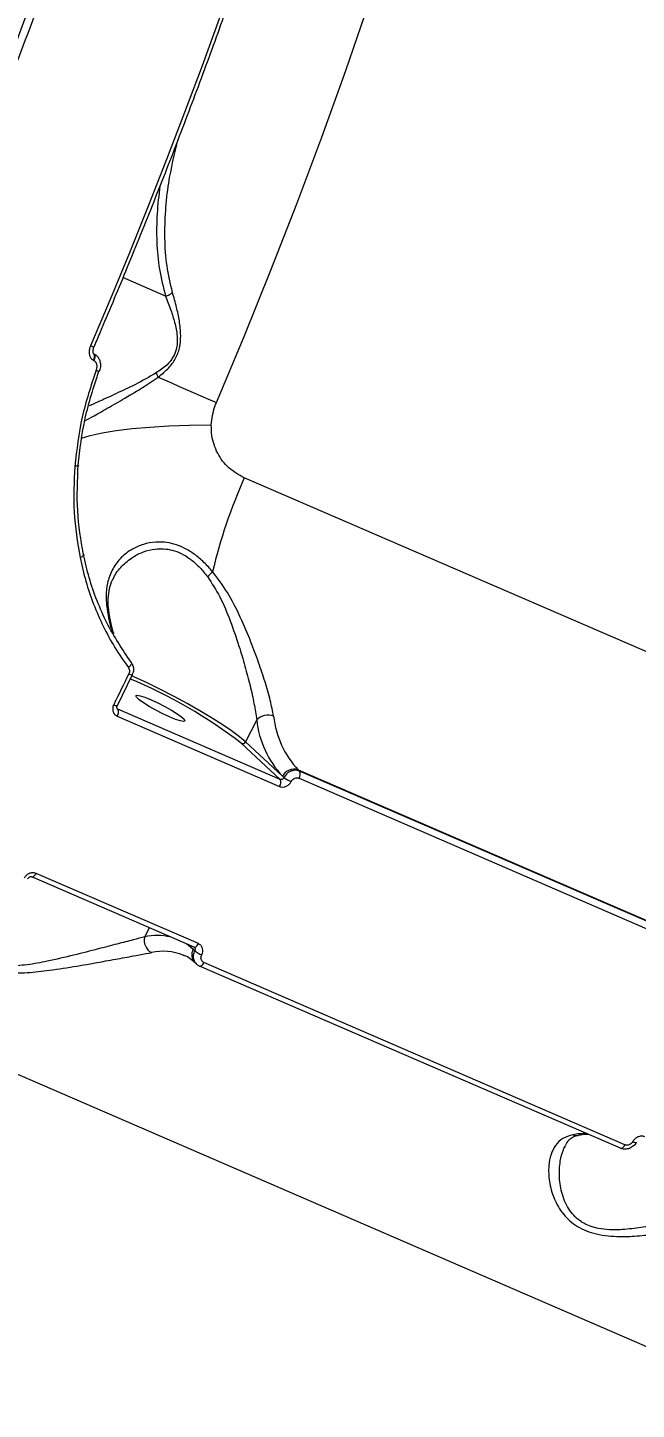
# Model space of a CAD drawing. Header units: millimetres. Extents: x -6901 to 7060, y -7557 to 6158.
# Drawn here: x 2531 to 2630.1, y -3239.3 to -3014.3 of the extents above; entities that cross this region are included whole.
import ezdxf

# ---------------------------------------------------------------- set-up
doc = ezdxf.new("R2010")
doc.units = ezdxf.units.MM
for name, color, linetype in [('DIKOM_ОБЪЕКТ', 7, 'Continuous'), ('DIKOM_РАЗМЕР_ЗОНА', 7, 'Continuous'), ('DIKOM_РАЗМЕР_ОБЪЕКТА', 7, 'Continuous')]:
    doc.layers.add(name, color=color, linetype=linetype)
doc.styles.add('style1', font='arial.ttf', dxfattribs={"width": 0.8})
doc.dimstyles.new('1-50', dxfattribs={"dimtxt": 300, "dimasz": 200, "dimexe": 100, "dimexo": 0, "dimgap": 100, "dimtad": 1, "dimtxsty": 'style1', "dimcen": 200, "dimclrd": 7, "dimclre": 7, "dimclrt": 7, "dimadec": 1, "dimazin": 2, "dimtfac": 1, "dimtmove": 0, "dimatfit": 2, "dimfxl": 0, "dimlwd": 25, "dimlwe": 18, "dimarcsym": 0})

# ---------------------------------------------------------------- blocks, each defined once
blk = doc.blocks.new('*D1')
at = {"layer": 'Defpoints', "color": 0, "transparency": 16777216}
for p in [(-4076.66, -462.32), (4983.51, -3127.59), (4983.51, -6854.07)]:
    blk.add_point(p, dxfattribs=at)
at = {"layer": 'DIKOM_РАЗМЕР_ОБЪЕКТА', "color": 7, "lineweight": 18, "transparency": 16777216}
for p, q in [((-4076.66, -462.32), (-4076.66, -6954.07)), ((4983.51, -3127.59), (4983.51, -6954.07))]:
    blk.add_line(p, q, dxfattribs=at)
at = {"layer": 'DIKOM_РАЗМЕР_ОБЪЕКТА', "color": 7, "lineweight": 25, "transparency": 16777216}
blk.add_line((-3876.66, -6854.07), (4783.51, -6854.07), dxfattribs=at)
at = {"layer": 'DIKOM_РАЗМЕР_ОБЪЕКТА', "color": 7, "transparency": 16777216}
for points in [[(-3876.66, -6820.74), (-3876.66, -6887.4), (-4076.66, -6854.07)], [(4783.51, -6820.74), (4783.51, -6887.4), (4983.51, -6854.07)]]:
    blk.add_solid(points, dxfattribs=at)
at = {"layer": 'DIKOM_РАЗМЕР_ОБЪЕКТА', "color": 7, "transparency": 16777216, "insert": (453.43, -6600.9), "char_height": 300, "attachment_point": 5, "style": 'style1'}
blk.add_mtext('9050', dxfattribs=at)
blk = doc.blocks.new('*D2')
at = {"layer": 'Defpoints', "color": 0, "transparency": 16777216}
for p in [(-1102.73, 4151.17), (-5819.23, -4492.42), (4721.24, -4492.42)]:
    blk.add_point(p, dxfattribs=at)
at = {"layer": 'DIKOM_РАЗМЕР_ОБЪЕКТА', "color": 7, "lineweight": 18, "transparency": 16777216}
for p, q in [((-1102.73, 4151.17), (-5919.23, 4151.17)), ((4721.24, -4492.42), (-5919.23, -4492.42))]:
    blk.add_line(p, q, dxfattribs=at)
at = {"layer": 'DIKOM_РАЗМЕР_ОБЪЕКТА', "color": 7, "lineweight": 25, "transparency": 16777216}
blk.add_line((-5819.23, 3951.17), (-5819.23, -4292.42), dxfattribs=at)
at = {"layer": 'DIKOM_РАЗМЕР_ОБЪЕКТА', "color": 7, "transparency": 16777216}
for points in [[(-5852.56, 3951.17), (-5785.89, 3951.17), (-5819.23, 4151.17)], [(-5852.56, -4292.42), (-5785.89, -4292.42), (-5819.23, -4492.42)]]:
    blk.add_solid(points, dxfattribs=at)
at = {"layer": 'DIKOM_РАЗМЕР_ОБЪЕКТА', "color": 7, "transparency": 16777216, "insert": (-6072.4, -170.63), "char_height": 300, "attachment_point": 5, "rotation": 90, "style": 'style1'}
blk.add_mtext('8650', dxfattribs=at)
blk = doc.blocks.new('*D3')
at = {"layer": 'Defpoints', "color": 0, "transparency": 16777216}
for p in [(-1553.27, 6158.28), (-6450.85, -6312.94), (5659.92, -6312.94)]:
    blk.add_point(p, dxfattribs=at)
at = {"layer": 'DIKOM_РАЗМЕР_ЗОНА', "color": 7, "lineweight": 18, "transparency": 16777216}
for p, q in [((-1553.27, 6158.28), (-6550.85, 6158.28)), ((5659.92, -6312.94), (-6550.85, -6312.94))]:
    blk.add_line(p, q, dxfattribs=at)
at = {"layer": 'DIKOM_РАЗМЕР_ЗОНА', "color": 7, "lineweight": 25, "transparency": 16777216}
blk.add_line((-6450.85, 5958.28), (-6450.85, -6112.94), dxfattribs=at)
at = {"layer": 'DIKOM_РАЗМЕР_ЗОНА', "color": 7, "transparency": 16777216}
for points in [[(-6484.18, 5958.28), (-6417.52, 5958.28), (-6450.85, 6158.28)], [(-6484.18, -6112.94), (-6417.52, -6112.94), (-6450.85, -6312.94)]]:
    blk.add_solid(points, dxfattribs=at)
at = {"layer": 'DIKOM_РАЗМЕР_ЗОНА', "color": 7, "transparency": 16777216, "insert": (-6704.02, -77.33), "char_height": 300, "attachment_point": 5, "rotation": 90, "style": 'style1'}
blk.add_mtext('12500', dxfattribs=at)
blk = doc.blocks.new('*D4')
at = {"layer": 'Defpoints', "color": 0, "transparency": 16777216}
for p in [(-5588.2, -1083.32), (7059.54, -2218.88), (7059.54, -7457.08)]:
    blk.add_point(p, dxfattribs=at)
at = {"layer": 'DIKOM_РАЗМЕР_ЗОНА', "color": 7, "lineweight": 18, "transparency": 16777216}
for p, q in [((-5588.2, -1083.32), (-5588.2, -7557.08)), ((7059.54, -2218.88), (7059.54, -7557.08))]:
    blk.add_line(p, q, dxfattribs=at)
at = {"layer": 'DIKOM_РАЗМЕР_ЗОНА', "color": 7, "lineweight": 25, "transparency": 16777216}
blk.add_line((-5388.2, -7457.08), (6859.54, -7457.08), dxfattribs=at)
at = {"layer": 'DIKOM_РАЗМЕР_ЗОНА', "color": 7, "transparency": 16777216}
for points in [[(-5388.2, -7423.74), (-5388.2, -7490.41), (-5588.2, -7457.08)], [(6859.54, -7423.74), (6859.54, -7490.41), (7059.54, -7457.08)]]:
    blk.add_solid(points, dxfattribs=at)
at = {"layer": 'DIKOM_РАЗМЕР_ЗОНА', "color": 7, "transparency": 16777216, "insert": (735.67, -7203.9), "char_height": 300, "attachment_point": 5, "style": 'style1'}
blk.add_mtext('12650', dxfattribs=at)

msp = doc.modelspace()

# ---------------------------------------------------------------- linework, layer by layer
at = {"layer": 'DIKOM_ОБЪЕКТ', "color": 7, "linetype": 'Continuous', "lineweight": 15}
for p, q in [((2553.48, -3058.027), (2546.536, -3055.02)), ((2541.724, -3068.466), (2541.796, -3068.497)), ((2541.73, -3067.384), (2541.79, -3067.41)), ((2855.134, -3212.704), (2566.277, -3087.606)), ((2548.041, -3119.685), (2545.575, -3124.71)), ((2545.708, -3125.261), (2545.547, -3125.111)), ((2545.708, -3125.261), (2545.596, -3125.184)), ((2545.606, -3126.422), (2572.015, -3137.86)), ((2572.118, -3136.698), (2545.708, -3125.261)), ((2568.299, -3127.027), (2566.461, -3130.593)), ((2565.821, -3130.855), (2572.118, -3136.698)), ((2572.505, -3136.202), (2566.461, -3130.593)), ((2575.063, -3135.156), (2643.563, -3164.822)), ((2575.285, -3135.361), (2575.063, -3135.156)), ((2643.785, -3165.027), (2575.285, -3135.361)), ((2572.739, -3136.42), (2572.505, -3136.202)), ((2575.185, -3136.517), (2643.685, -3166.184)), ((2558.102, -3164.028), (2531.692, -3152.59)), ((2558.82, -3163.452), (2532.41, -3152.015)), ((2550.096, -3162.332), (2550.842, -3160.884)), ((2557.169, -3163.624), (2557.978, -3164.375)), ((2557.978, -3164.375), (2558.213, -3164.593)), ((2558.098, -3164.026), (2558.156, -3164.066)), ((2556.339, -3165.31), (2556.459, -3165.361)), ((2558.491, -3166.762), (2558.268, -3166.555)), ((2558.942, -3167.056), (2558.999, -3167.093)), ((2627.499, -3196.759), (2558.999, -3167.093)), ((2628.214, -3196.189), (2559.714, -3166.523)), ((2518.61, -3180.053), (2807.467, -3305.151))]:
    msp.add_line(p, q, dxfattribs=at)
at = {"layer": 'DIKOM_ОБЪЕКТ', "color": 7, "linetype": 'Continuous', "lineweight": 15, "flags": 128}
for points in [[(2564.911, -3005.214), (2562.203, -3012.868), (2559.421, -3020.515), (2556.569, -3028.154), (2553.645, -3035.78), (2550.652, -3043.392), (2547.591, -3050.986), (2544.462, -3058.559), (2541.267, -3066.109)], [(2561.75, -3075.345), (2566.263, -3064.607), (2570.628, -3053.819), (2574.841, -3042.993), (2578.898, -3032.139), (2582.796, -3021.266), (2586.529, -3010.384)], [(2541.725, -3067.382), (2541.77, -3067.412), (2541.848, -3067.532), (2541.883, -3067.714), (2541.873, -3067.943), (2541.819, -3068.2), (2541.724, -3068.466)], [(2541.789, -3067.409), (2541.842, -3067.443), (2541.92, -3067.563), (2541.955, -3067.745), (2541.945, -3067.974), (2541.891, -3068.231), (2541.796, -3068.497)], [(2552.26, -3071.215), (2553.323, -3071.68), (2554.425, -3072.162), (2555.564, -3072.659), (2556.739, -3073.17), (2557.946, -3073.695), (2559.185, -3074.233), (2560.454, -3074.784), (2561.75, -3075.345)], [(2539.803, -3081.129), (2541.224, -3080.709), (2543.163, -3080.282), (2545.436, -3079.911), (2548.02, -3079.6), (2550.89, -3079.351), (2554.017, -3079.168), (2557.371, -3079.052), (2560.918, -3079.004)], [(2539.258, -3085.542), (2539.302, -3085.58), (2539.312, -3085.617), (2539.286, -3085.65), (2539.226, -3085.68), (2539.134, -3085.704), (2539.013, -3085.722), (2538.867, -3085.733), (2538.702, -3085.738)], [(2540.108, -3100.067), (2540.152, -3100.119), (2540.162, -3100.179), (2540.136, -3100.245), (2540.077, -3100.315), (2539.985, -3100.386), (2539.864, -3100.456), (2539.719, -3100.521), (2539.555, -3100.58)], [(2544.143, -3108.924), (2544.143, -3108.927), (2544.147, -3108.958)], [(2547.857, -3117.627), (2547.904, -3117.694), (2547.921, -3117.781), (2547.908, -3117.885), (2547.865, -3118.002), (2547.793, -3118.129), (2547.696, -3118.259), (2547.576, -3118.39), (2547.439, -3118.515)], [(2547.501, -3119.513), (2547.194, -3120.143), (2546.886, -3120.773), (2546.578, -3121.402), (2546.27, -3122.032), (2545.961, -3122.66), (2545.652, -3123.289), (2545.342, -3123.917), (2545.032, -3124.545)], [(2566.461, -3130.593), (2565.483, -3129.761), (2564.222, -3128.815), (2562.708, -3127.778), (2560.973, -3126.672), (2559.056, -3125.521), (2557.001, -3124.352), (2554.853, -3123.191), (2552.66, -3122.063), (2550.471, -3120.995), (2548.335, -3120.008), (2547.985, -3119.853)], [(2554.128, -3126.538), (2553.02, -3126.028), (2551.88, -3125.446), (2550.799, -3124.839), (2549.866, -3124.255), (2549.155, -3123.744), (2548.725, -3123.344), (2548.61, -3123.09), (2548.82, -3123.002), (2549.337, -3123.087), (2550.12, -3123.337), (2551.105, -3123.733), (2552.212, -3124.243), (2553.353, -3124.826), (2554.433, -3125.433), (2555.367, -3126.016), (2556.077, -3126.528), (2556.507, -3126.927), (2556.622, -3127.182), (2556.413, -3127.27), (2555.895, -3127.185), (2555.113, -3126.935), (2554.128, -3126.538)], [(2531.688, -3152.588), (2531.708, -3152.597), (2531.795, -3152.606), (2531.892, -3152.581), (2531.997, -3152.523), (2532.105, -3152.433), (2532.212, -3152.315), (2532.315, -3152.174), (2532.41, -3152.015)], [(2557.978, -3164.375), (2557.169, -3163.707), (2556.848, -3163.485)], [(2558.102, -3164.028), (2558.118, -3164.034), (2558.205, -3164.043), (2558.302, -3164.018), (2558.406, -3163.96), (2558.514, -3163.87), (2558.622, -3163.753), (2558.725, -3163.612), (2558.82, -3163.452)], [(2558.999, -3167.093), (2559.015, -3167.099), (2559.101, -3167.109), (2559.197, -3167.084), (2559.302, -3167.026), (2559.409, -3166.938), (2559.516, -3166.821), (2559.619, -3166.681), (2559.714, -3166.523)], [(2627.499, -3196.759), (2627.515, -3196.765), (2627.601, -3196.775), (2627.698, -3196.75), (2627.802, -3196.693), (2627.909, -3196.604), (2628.017, -3196.487), (2628.119, -3196.347), (2628.214, -3196.189)]]:
    msp.add_lwpolyline(points, dxfattribs=at)
at = {"layer": 'DIKOM_ОБЪЕКТ', "color": 7, "linetype": 'Continuous', "lineweight": 15}
for centre, radius, start, end in [((2536.454, -3077.637), 12.493, 64.75526, 67.33701), ((2543.741, -3066.065), 4.332, 248.61074, 256.07432), ((2548.933, -3072.244), 3.483, 17.19243, 29.60726), ((2645.473, -3122.751), 86.644, 156.07016, 166.75031), ((2555.193, -3097.419), 8.079, 309.10539, 317.3527), ((2543.036, -3109.098), 1.12, 8.93567, 40.53797), ((2548.141, -3118.437), 1.251, 239.25509, 265.44466), ((2517.418, -3193.455), 79.13, 52.28819, 67.53772), ((2545.62, -3123.587), 1.125, 238.46352, 267.71646), ((2544.641, -3125.752), 1.175, 325.19942, 24.70503), ((2570.118, -3128.712), 2.479, 67.70781, 137.18565), ((2586.077, -3124.821), 15.104, 186.07112, 223.17795), ((2584.069, -3125.35), 15.859, 186.07099, 223.17829), ((2565.997, -3130.373), 0.513, 249.90726, 334.56917), ((2574.358, -3137.083), 2.052, 69.89888, 154.57213), ((2574.222, -3135.852), 1.171, 325.34591, 24.77096), ((2571.05, -3137.189), 1.176, 325.21927, 24.68725), ((2576.496, -3130.862), 6.708, 235.94716, 247.3988), ((2552.181, -3162.956), 2.176, 163.35135, 243.6219), ((2552.104, -3171.963), 9.838, 77.33489, 101.77963), ((2553.112, -3173.521), 8.823, 68.54385, 102.42368), ((2559.527, -3165.278), 1.794, 149.74765, 225.40963), ((2560.901, -3161.499), 4.098, 229.01853, 247.86516), ((2621.694, -3204.483), 10.108, 88.2326, 101.29542), ((2620.34, -3193.16), 1.544, 246.08818, 280.31645), ((2629.947, -3195.05), 0.765, 234.89453, 279.21298)]:
    msp.add_arc(centre, radius, start, end, dxfattribs=at)
for points, knots in [([(2545.057, -2971.154), (2543.258, -2976.668), (2539.66, -2987.697), (2533.798, -3004.28), (2527.629, -3020.872), (2523.224, -3031.9), (2521.021, -3037.414)], [0, 0, 0, 0, 0.2491006, 0.4982005, 0.7491011, 1, 1, 1, 1]), ([(2522.235, -3037.887), (2524.427, -3032.4), (2528.811, -3021.427), (2534.982, -3004.839), (2540.874, -2988.18), (2544.507, -2977.047), (2546.323, -2971.481)], [0, 0, 0, 0, 0.2491004, 0.4981993, 0.7490996, 1, 1, 1, 1]), ([(2565.394, -3005.523), (2564.732, -3007.409), (2562.811, -3012.879), (2559.521, -3021.926), (2555.48, -3032.65), (2551.3, -3043.347), (2547.059, -3053.822), (2543.858, -3061.478), (2542.106, -3065.58), (2541.782, -3066.338)], [0, 0, 0, 0, 0.0925225, 0.2683158, 0.444112, 0.6199082, 0.7957024, 0.9622463, 1, 1, 1, 1]), ([(2554.596, -3057.414), (2554.261, -3055.986), (2553.586, -3053.115), (2553.307, -3048.65), (2553.435, -3044.143), (2553.999, -3038.737), (2554.945, -3034.849), (2555.525, -3032.464)], [0, 0, 0, 0, 0.1782214, 0.3585756, 0.5374079, 0.7162811, 1, 1, 1, 1]), ([(2552.546, -3040.095), (2552.37, -3041.597), (2552.016, -3044.635), (2551.99, -3049.164), (2552.354, -3053.683), (2553.109, -3056.575), (2553.488, -3058.028)], [0, 0, 0, 0, 0.2464176, 0.4987268, 0.7480636, 1, 1, 1, 1]), ([(2553.48, -3058.027), (2553.772, -3058.778), (2554.303, -3060.143), (2554.982, -3062.314), (2555.401, -3064.345), (2555.385, -3066.216), (2555.003, -3067.386), (2554.478, -3068.363), (2553.548, -3069.474), (2552.545, -3070.137), (2551.961, -3070.524)], [0, 0, 0, 0, 0.1920857, 0.3493683, 0.5094497, 0.6344067, 0.7186255, 0.7420684, 0.849584, 1, 1, 1, 1]), ([(2552.26, -3071.215), (2552.855, -3070.742), (2553.892, -3069.92), (2555.136, -3068.276), (2555.845, -3066.406), (2555.999, -3064.255), (2555.754, -3062.031), (2555.237, -3059.696), (2554.821, -3058.215), (2554.596, -3057.414)], [0, 0, 0, 0, 0.1507813, 0.2625285, 0.3758055, 0.504347, 0.6598382, 0.8160137, 1, 1, 1, 1]), ([(2553.488, -3058.028), (2553.488, -3058.028), (2553.486, -3058.028), (2553.483, -3058.028), (2553.481, -3058.027), (2553.48, -3058.027)], [0, 0, 0, 0, 0.2905993, 0.6703402, 1, 1, 1, 1]), ([(2553.488, -3058.028), (2553.697, -3057.95), (2554.076, -3057.808), (2554.423, -3057.567), (2554.569, -3057.438), (2554.596, -3057.414)], [0, 0, 0, 0, 0.49944, 0.9073265, 1, 1, 1, 1]), ([(2541.267, -3066.109), (2541.198, -3066.305), (2541.046, -3066.729), (2541.02, -3067.37), (2541.159, -3067.901), (2541.397, -3068.274), (2541.615, -3068.402), (2541.724, -3068.466)], [0, 0, 0, 0, 0.2267458, 0.4919793, 0.6959255, 0.8477242, 1, 1, 1, 1]), ([(2541.784, -3066.339), (2541.778, -3066.35), (2541.692, -3066.521), (2541.634, -3066.815), (2541.638, -3067.134), (2541.68, -3067.297), (2541.714, -3067.366), (2541.732, -3067.386), (2541.732, -3067.386), (2541.732, -3067.386)], [0, 0, 0, 0, 0.0288338, 0.4545714, 0.684869, 0.8232164, 0.9179407, 0.9955675, 1, 1, 1, 1]), ([(2541.781, -3067.427), (2541.928, -3067.498), (2542.248, -3067.651), (2542.597, -3068.096), (2542.838, -3068.672), (2542.905, -3069.375), (2542.83, -3069.931), (2542.71, -3070.225), (2542.692, -3070.267)], [0, 0, 0, 0, 0.14774, 0.3221706, 0.5034749, 0.7139989, 0.9583709, 1, 1, 1, 1]), ([(2542.161, -3070.099), (2541.327, -3072.633), (2539.636, -3077.764), (2539.016, -3083.058), (2538.702, -3085.738)], [0, 0, 0, 0, 0.4937939, 1, 1, 1, 1]), ([(2539.258, -3085.542), (2539.554, -3082.984), (2540.152, -3077.804), (2541.801, -3072.78), (2542.635, -3070.236)], [0, 0, 0, 0, 0.4937413, 1, 1, 1, 1]), ([(2551.961, -3070.524), (2550.812, -3071.178), (2548.512, -3072.487), (2545.273, -3073.964), (2542.705, -3075.188), (2541.439, -3075.715), (2540.984, -3075.905)], [0, 0, 0, 0, 0.2710215, 0.5425648, 0.8353113, 1, 1, 1, 1]), ([(2541.796, -3068.497), (2541.847, -3068.524), (2541.977, -3068.594), (2542.146, -3068.805), (2542.275, -3069.154), (2542.3, -3069.613), (2542.208, -3069.936), (2542.161, -3070.099)], [0, 0, 0, 0, 0.1033875, 0.2624305, 0.4611582, 0.7282071, 1, 1, 1, 1]), ([(2540.338, -3078.326), (2540.819, -3078.07), (2541.942, -3077.473), (2544.273, -3076.142), (2546.955, -3074.564), (2549.672, -3072.979), (2551.398, -3071.803), (2552.26, -3071.215)], [0, 0, 0, 0, 0.1758455, 0.4106314, 0.6455004, 0.8228609, 1, 1, 1, 1]), ([(2560.918, -3079.004), (2561.041, -3077.976), (2561.176, -3076.84), (2561.619, -3075.66), (2561.705, -3075.453), (2561.75, -3075.345)], [0, 0, 0, 0, 0.8217653, 0.9078537, 1, 1, 1, 1]), ([(2566.277, -3087.606), (2565.397, -3087.119), (2563.655, -3086.153), (2561.837, -3083.697), (2560.961, -3081.199), (2560.929, -3079.581), (2560.918, -3079.004)], [0, 0, 0, 0, 0.2885635, 0.5716295, 0.8470347, 1, 1, 1, 1]), ([(2538.702, -3085.738), (2538.585, -3088.231), (2538.346, -3093.277), (2539.149, -3098.127), (2539.555, -3100.58)], [0, 0, 0, 0, 0.4941691, 1, 1, 1, 1]), ([(2540.108, -3100.067), (2539.715, -3097.722), (2538.92, -3092.979), (2539.145, -3088.04), (2539.258, -3085.542)], [0, 0, 0, 0, 0.4941717, 1, 1, 1, 1]), ([(2561.136, -3102.892), (2560.669, -3102.371), (2559.735, -3101.329), (2558.187, -3100.017), (2556.535, -3099.002), (2554.382, -3098.16), (2552.058, -3097.954), (2549.818, -3098.386), (2547.893, -3099.23), (2546.193, -3100.544), (2544.84, -3102.335), (2544.016, -3104.437), (2543.73, -3106.484), (2543.844, -3107.849), (2543.888, -3108.37)], [0, 0, 0, 0, 0.0610589, 0.1220469, 0.183623, 0.245191, 0.3548581, 0.4369259, 0.5190991, 0.622819, 0.7265991, 0.8310907, 0.9355771, 1, 1, 1, 1]), ([(2544.922, -3104.124), (2544.96, -3104.028), (2545.278, -3103.221), (2546.337, -3101.956), (2547.964, -3100.544), (2549.83, -3099.612), (2551.957, -3099.074), (2554.116, -3099.17), (2556.043, -3099.888), (2557.059, -3100.503), (2558.062, -3101.261), (2559.058, -3102.165), (2559.878, -3103.18), (2560.289, -3103.688)], [0, 0, 0, 0, 0.0192756, 0.1622574, 0.3051482, 0.4168795, 0.5284285, 0.6746123, 0.7503014, 0.8259901, 0.8370749, 0.9184705, 1, 1, 1, 1]), ([(2539.555, -3100.58), (2539.852, -3101.879), (2540.447, -3104.475), (2541.726, -3108.207), (2543.3, -3111.818), (2545.177, -3115.29), (2546.685, -3117.44), (2547.439, -3118.515)], [0, 0, 0, 0, 0.1978365, 0.3955015, 0.5931699, 0.7965847, 1, 1, 1, 1]), ([(2547.857, -3117.627), (2546.461, -3115.544), (2544.347, -3112.388), (2542.289, -3107.636), (2540.995, -3103.919), (2540.401, -3101.338), (2540.108, -3100.067)], [0, 0, 0, 0, 0.3951696, 0.5986684, 0.802171, 1, 1, 1, 1]), ([(2544.921, -3104.099), (2544.883, -3104.159), (2544.584, -3104.63), (2544.273, -3105.665), (2544.058, -3107.169), (2544.036, -3108.281), (2544.148, -3108.891), (2544.161, -3108.958)], [0, 0, 0, 0, 0.0467514, 0.3693711, 0.6873948, 0.9654526, 1, 1, 1, 1]), ([(2560.289, -3103.688), (2560.994, -3104.77), (2562.465, -3107.028), (2564.045, -3110.944), (2565.359, -3114.742), (2566.41, -3118.29), (2567.235, -3121.442), (2567.916, -3124.445), (2568.17, -3126.158), (2568.299, -3127.027)], [0, 0, 0, 0, 0.1463771, 0.3054978, 0.4689916, 0.6008988, 0.7351004, 0.8657052, 1, 1, 1, 1]), ([(2571.058, -3126.418), (2570.894, -3125.581), (2570.559, -3123.878), (2569.693, -3120.883), (2568.633, -3117.682), (2567.315, -3114.137), (2565.664, -3110.277), (2563.701, -3106.293), (2561.967, -3103.994), (2561.136, -3102.892)], [0, 0, 0, 0, 0.1295384, 0.2635082, 0.3938343, 0.5268983, 0.6860467, 0.8495376, 1, 1, 1, 1]), ([(2543.888, -3108.37), (2544.074, -3109.755), (2544.303, -3111.455), (2544.867, -3112.691), (2544.972, -3112.92)], [0, 0, 0, 0, 0.8151655, 1, 1, 1, 1]), ([(2544.17, -3108.924), (2544.226, -3109.4), (2544.369, -3110.615), (2544.67, -3111.986), (2544.952, -3112.785), (2545.037, -3113.026)], [0, 0, 0, 0, 0.3104416, 0.7918902, 1, 1, 1, 1]), ([(2547.864, -3117.668), (2547.923, -3117.74), (2548.126, -3117.988), (2548.266, -3118.543), (2548.262, -3119.179), (2548.084, -3119.533), (2548.013, -3119.673)], [0, 0, 0, 0, 0.13157, 0.4536119, 0.7837954, 1, 1, 1, 1]), ([(2547.439, -3118.515), (2547.491, -3118.604), (2547.595, -3118.781), (2547.625, -3119.108), (2547.572, -3119.357), (2547.514, -3119.486), (2547.501, -3119.513)], [0, 0, 0, 0, 0.3057002, 0.6116422, 0.9179966, 1, 1, 1, 1]), ([(2545.032, -3124.545), (2544.989, -3124.647), (2544.881, -3124.903), (2544.843, -3125.344), (2544.954, -3125.805), (2545.21, -3126.197), (2545.474, -3126.347), (2545.606, -3126.422)], [0, 0, 0, 0, 0.1417727, 0.3567185, 0.5713534, 0.7857343, 1, 1, 1, 1]), ([(2545.58, -3124.712), (2545.565, -3124.74), (2545.526, -3124.816), (2545.508, -3124.944), (2545.521, -3125.07), (2545.554, -3125.148), (2545.586, -3125.171), (2545.598, -3125.18)], [0, 0, 0, 0, 0.1161709, 0.318467, 0.5450171, 0.8197782, 1, 1, 1, 1]), ([(2575.285, -3135.361), (2575.159, -3135.317), (2574.842, -3135.206), (2574.271, -3135.217), (2573.649, -3135.437), (2573.096, -3135.845), (2572.858, -3136.228), (2572.739, -3136.42)], [0, 0, 0, 0, 0.1407143, 0.3554439, 0.5703005, 0.7851831, 1, 1, 1, 1]), ([(2572.015, -3137.86), (2572.11, -3137.893), (2572.348, -3137.976), (2572.775, -3137.966), (2573.24, -3137.799), (2573.653, -3137.49), (2573.829, -3137.2), (2573.918, -3137.055)], [0, 0, 0, 0, 0.1406127, 0.3550867, 0.5698508, 0.7848333, 1, 1, 1, 1]), ([(2572.739, -3136.42), (2572.711, -3136.469), (2572.656, -3136.568), (2572.522, -3136.674), (2572.37, -3136.732), (2572.229, -3136.737), (2572.149, -3136.709), (2572.118, -3136.698)], [0, 0, 0, 0, 0.215541, 0.4306534, 0.6453851, 0.8595515, 1, 1, 1, 1]), ([(2573.918, -3137.055), (2573.976, -3136.958), (2574.094, -3136.765), (2574.369, -3136.558), (2574.678, -3136.447), (2574.963, -3136.44), (2575.122, -3136.495), (2575.185, -3136.517)], [0, 0, 0, 0, 0.2151412, 0.4301142, 0.6449484, 0.8594494, 1, 1, 1, 1]), ([(2532.41, -3152.015), (2532.315, -3151.982), (2532.077, -3151.898), (2531.645, -3151.904), (2531.172, -3152.063), (2530.749, -3152.362), (2530.563, -3152.644), (2530.471, -3152.785)], [0, 0, 0, 0, 0.1406239, 0.3550871, 0.5698385, 0.7848374, 1, 1, 1, 1]), ([(2531.688, -3152.594), (2531.663, -3152.583), (2531.617, -3152.563), (2531.481, -3152.569), (2531.338, -3152.616), (2531.206, -3152.7), (2531.098, -3152.805), (2531.055, -3152.882), (2531.036, -3152.915)], [0, 0, 0, 0, 0.2168597, 0.4055881, 0.5693048, 0.7205081, 0.8771736, 1, 1, 1, 1]), ([(2550.096, -3162.332), (2549.489, -3162.493), (2548.192, -3162.837), (2545.592, -3163.509), (2542.359, -3164.352), (2538.547, -3165.337), (2534.649, -3166.247), (2530.947, -3166.964), (2528.7, -3167.095), (2527.561, -3167.162)], [0, 0, 0, 0, 0.122707, 0.2624616, 0.4060163, 0.5749225, 0.7482624, 0.8723683, 1, 1, 1, 1]), ([(2527.458, -3168.207), (2528.631, -3168.214), (2531.018, -3168.228), (2534.929, -3167.763), (2539.111, -3167.109), (2543.109, -3166.387), (2546.538, -3165.76), (2549.252, -3165.271), (2550.593, -3165.021), (2551.214, -3164.905)], [0, 0, 0, 0, 0.1260995, 0.2567273, 0.4243368, 0.5968654, 0.7352985, 0.8775708, 1, 1, 1, 1]), ([(2558.213, -3164.593), (2558.153, -3164.726), (2558.002, -3165.06), (2557.944, -3165.634), (2558.07, -3166.244), (2558.315, -3166.551), (2558.435, -3166.701)], [0, 0, 0, 0, 0.1823823, 0.4586991, 0.7349092, 1, 1, 1, 1]), ([(2558.156, -3164.066), (2558.16, -3164.068), (2558.206, -3164.098), (2558.256, -3164.194), (2558.29, -3164.339), (2558.27, -3164.48), (2558.229, -3164.561), (2558.213, -3164.593)], [0, 0, 0, 0, 0.0259107, 0.2913607, 0.5572508, 0.8240382, 1, 1, 1, 1]), ([(2559.357, -3165.295), (2559.402, -3165.196), (2559.518, -3164.946), (2559.566, -3164.515), (2559.464, -3164.062), (2559.214, -3163.676), (2558.951, -3163.527), (2558.82, -3163.452)], [0, 0, 0, 0, 0.1418447, 0.3566868, 0.5713613, 0.785713, 1, 1, 1, 1]), ([(2558.268, -3166.555), (2558.098, -3166.408), (2557.572, -3165.954), (2556.95, -3165.533), (2556.443, -3165.372), (2556.354, -3165.343)], [0, 0, 0, 0, 0.2840953, 0.8748139, 1, 1, 1, 1]), ([(2558.435, -3166.701), (2558.439, -3166.708), (2558.554, -3166.881), (2558.752, -3166.97), (2558.942, -3167.056)], [0, 0, 0, 0, 0.0384224, 1, 1, 1, 1]), ([(2559.714, -3166.523), (2559.626, -3166.473), (2559.451, -3166.373), (2559.284, -3166.116), (2559.216, -3165.815), (2559.249, -3165.527), (2559.326, -3165.361), (2559.357, -3165.295)], [0, 0, 0, 0, 0.2142437, 0.4285438, 0.6431763, 0.8580808, 1, 1, 1, 1]), ([(2619.714, -3194.571), (2619.148, -3194.743), (2618.016, -3195.086), (2616.879, -3196.227), (2616.125, -3197.738), (2615.748, -3199.711), (2615.826, -3202.14), (2616.566, -3204.897), (2618.011, -3207.498), (2619.972, -3209.282), (2621.914, -3210.239), (2623.599, -3210.761), (2625.453, -3211.051), (2627.805, -3211.171), (2630.593, -3211.043), (2634.248, -3210.618), (2638.286, -3209.979), (2642.285, -3209.251), (2645.674, -3208.635), (2648.341, -3208.152), (2649.649, -3207.908), (2650.25, -3207.796)], [0, 0, 0, 0, 0.0554758, 0.1110243, 0.1664967, 0.2220064, 0.2900237, 0.3579622, 0.4226768, 0.4774072, 0.5052468, 0.5330936, 0.5627096, 0.5923745, 0.6404297, 0.6885811, 0.7603263, 0.8320614, 0.8909999, 0.9498672, 1, 1, 1, 1]), ([(2649.132, -3205.223), (2648.544, -3205.379), (2647.27, -3205.717), (2644.711, -3206.378), (2641.495, -3207.218), (2637.692, -3208.197), (2633.903, -3209.098), (2630.449, -3209.747), (2627.861, -3210.049), (2625.661, -3210.067), (2623.655, -3209.847), (2622.137, -3209.333), (2620.918, -3208.615), (2620.061, -3207.921), (2618.851, -3206.461), (2617.894, -3204.245), (2617.457, -3201.463), (2617.617, -3199.009), (2618.014, -3197.268), (2618.443, -3196.53), (2618.573, -3196.306)], [0, 0, 0, 0, 0.0593378, 0.1286039, 0.1997515, 0.2839088, 0.3702823, 0.4255956, 0.482036, 0.5148653, 0.5485757, 0.5968304, 0.6096836, 0.6397897, 0.6709015, 0.7452282, 0.8244121, 0.9057724, 0.9714132, 1, 1, 1, 1]), ([(2620.645, -3194.69), (2620.569, -3194.7), (2620.202, -3194.746), (2619.717, -3194.97), (2619.14, -3195.379), (2618.748, -3195.799), (2618.582, -3196.2), (2618.546, -3196.286)], [0, 0, 0, 0, 0.0635005, 0.3070929, 0.6031654, 0.9147024, 1, 1, 1, 1]), ([(2622.31, -3194.512), (2621.876, -3194.528), (2621.333, -3194.548), (2620.742, -3194.656), (2620.624, -3194.677)], [0, 0, 0, 0, 0.8000618, 1, 1, 1, 1]), ([(2630.056, -3195.798), (2630.032, -3195.851), (2629.906, -3196.131), (2629.48, -3196.539), (2628.804, -3196.883), (2628.082, -3196.936), (2627.573, -3196.838), (2627.364, -3196.683), (2627.335, -3196.662)], [0, 0, 0, 0, 0.0552191, 0.2875774, 0.5295629, 0.7512182, 0.9654619, 1, 1, 1, 1]), ([(2629.507, -3195.676), (2629.446, -3195.77), (2629.322, -3195.958), (2629.039, -3196.157), (2628.724, -3196.263), (2628.436, -3196.267), (2628.277, -3196.211), (2628.214, -3196.189)], [0, 0, 0, 0, 0.2151835, 0.4301872, 0.6449751, 0.8594549, 1, 1, 1, 1]), ([(2631.446, -3194.905), (2631.352, -3194.872), (2631.114, -3194.789), (2630.682, -3194.795), (2630.209, -3194.954), (2629.785, -3195.253), (2629.6, -3195.535), (2629.507, -3195.676)], [0, 0, 0, 0, 0.1406121, 0.3551133, 0.5698746, 0.7848974, 1, 1, 1, 1])]:
    msp.add_open_spline(points, degree=3, knots=knots, dxfattribs=at)

# ---------------------------------------------------------------- dimensions: what is measured, and where the dimension line sits
at = {"layer": 'DIKOM_РАЗМЕР_ЗОНА'}
dim = msp.add_linear_dim(base=(-6450.85, -6312.937), p1=(-1553.272, 6158.285), p2=(5659.925, -6312.937), angle=90, text='12500', dimstyle='1-50', dxfattribs=at)
dim.commit()
dim.dimension.update_dxf_attribs({"geometry": '*D3', "text_midpoint": (-6450.85, -77.326), "dimtype": 160})
dim = msp.add_linear_dim(base=(7059.538, -7457.077), p1=(-5588.199, -1083.325), p2=(7059.538, -2218.883), text='12650', dimstyle='1-50', dxfattribs=at)
dim.commit()
dim.dimension.update_dxf_attribs({"geometry": '*D4', "text_midpoint": (735.669, -7457.077), "dimtype": 160})
at = {"layer": 'DIKOM_РАЗМЕР_ОБЪЕКТА'}
dim = msp.add_linear_dim(base=(-5819.225, -4492.425), p1=(-1102.732, 4151.169), p2=(4721.24, -4492.425), angle=90, text='8650', dimstyle='1-50', dxfattribs=at)
dim.commit()
dim.dimension.update_dxf_attribs({"geometry": '*D2', "text_midpoint": (-5819.225, -170.628), "dimtype": 160})
dim = msp.add_linear_dim(base=(4983.514, -6854.07), p1=(-4076.663, -462.325), p2=(4983.514, -3127.595), text='9050', dimstyle='1-50', dxfattribs=at)
dim.commit()
dim.dimension.update_dxf_attribs({"geometry": '*D1', "text_midpoint": (453.425, -6854.07), "dimtype": 160})

doc.saveas('drawing.dxf')
